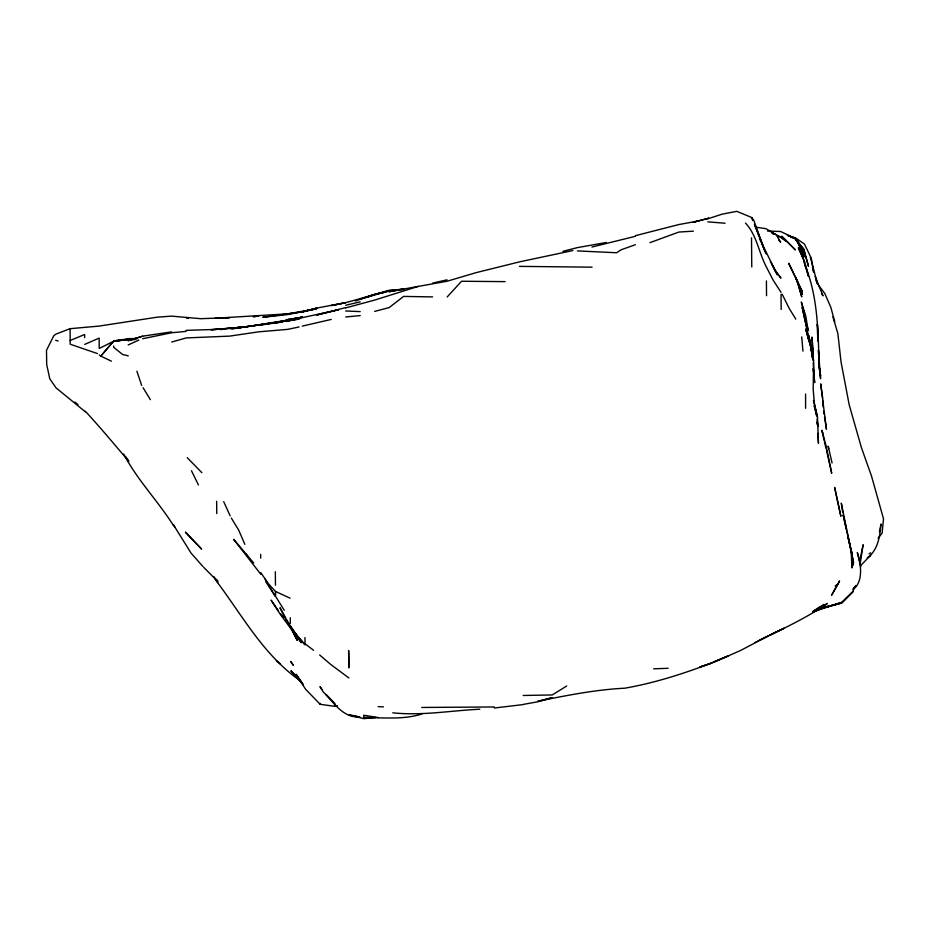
<?xml version="1.0" encoding="UTF-8"?>
<svg xmlns="http://www.w3.org/2000/svg" width="930" height="930" viewBox="0 0 930 930"><rect width="100%" height="100%" fill="white"/><g stroke="black" fill="none" stroke-linecap="round" stroke-linejoin="round"><path stroke-width="1.4" d="M337.358 705.591L334.719 706.323L320.187 704.301L320.187 703.312M813.087 359.945L811.96 337.09L813.18 351.366M217.655 581.448L217.539 582.552C243.358 617.229 264.748 656.592 301.332 681.516M860.727 566.719L857.309 552.466C860.948 563.626 863.726 581.68 853.019 589.597M879.431 531.786L881.024 523.974C879.989 536.192 877.908 550.339 867.202 558.023M860.18 559.011L863.121 544.701L860.122 564.15M838.36 583.482L839.534 580.901L831.571 595.258L838.36 583.482L835.175 586.074M112.983 341.717L100.8 356.109L99.278 354.969M853.635 588.26L855.495 586.202L853.612 588.783L853.205 591.364L841.941 603.035L815.61 609.929M447.156 296.972L461.536 281.255L505.095 281.627M878.106 538.284L882.14 533.111L883.5 518.812L871.503 476.044L861.401 447.563L849.183 404.794L841.057 362.002L837.849 333.452L832.873 316.828M853.554 588.667L856.332 585.691L853.24 588.527M860.669 565.58L870.654 555.28L868.341 557M823.678 604.465L812.925 611.545L819.725 607.069M566.719 685.991L552.281 694.942L523.241 695.489M815.366 610.638L812.96 612.08L827.433 606.302L813.669 611.138M817.772 609.197L827.398 603.431C804.88 619.182 779.596 630.18 755.125 642.479M869.038 553.792L870.62 552.85M760.229 639.933L767.889 636.097L740.664 650.442L711.729 663.183L699.883 666.984L711.717 662.951C683.55 673.692 654.557 683.027 624.821 688.188C595.514 689.665 566.521 695.431 537.831 701.29L552.304 697.616L537.831 701.778L523.334 704.394M128.177 344.96L138.837 340.055M355.446 300.948L374.709 294.299L385.52 291.927M84.688 344.402L99.15 338.09L99.231 348.459L113.681 341.229L126.864 339.555L113.681 340.833L126.864 339.624L113.681 341.391L128.166 338.625L136.884 338.555M70.157 340.485L84.618 334.498L84.642 337.671M649.931 242.66L678.877 232.058L693.385 231.152M812.971 611.812L841.929 602.326L853.205 591.364L841.929 602.326L827.456 606.604M635.434 244.683L620.961 249.856L616.613 252.751L577.425 250.914M361.549 298.809L389.182 290.741L403.678 288.916L389.182 291.741L418.163 286.405M707.8 218.806L722.285 214.121L736.781 211.343L751.359 217.353L753.846 220.41L764.076 248.903L754.463 224.328L763.309 246.334L777.317 274.792L772.191 265.201M134.757 339.473L128.154 340.589L142.627 336.172L171.631 331.871M128.154 340.589L142.639 336.253M171.701 342.054L186.186 337.927L229.722 336.114L258.714 331.824L287.73 329.371L299.076 326.953M302.227 326.139L331.208 319.432M827.456 606.639L840.406 603.186L815.622 610.022M374.685 311.399L389.17 307.586L403.597 296.414L432.636 296.903M85.328 411.804L56.079 387.891L49.802 378.847L46.698 364.583L46.5 350.296L53.708 335.951L55.614 334.242L70.087 328.685L99.091 326.081L157.1 317.188L171.608 316.13L200.682 318.699L229.71 317.63L215.202 318.246L287.765 313.84L316.723 308.76L288.393 314.48L262.795 317.281L302.645 311.794L316.735 308.086L345.728 302.634L331.243 305.54C353.632 302.192 374.651 292.497 397.098 290.114M345.635 307.598L316.653 315.061L338.613 309.748L287.684 320.838L297.577 319.246L245.508 326.86L294.287 319.967M591.91 247.043L635.364 236.313M302.645 311.794L316.735 308.167L302.25 311.887L313.48 309.411M635.364 235.685L678.819 224.56L698.93 220.887M562.917 251.333L577.402 247.624L606.395 242.463M273.234 323.245L302.215 317.13C272.257 323.698 241.893 328.069 211.203 329.708M345.635 307.935L374.592 300.099L418.035 286.463L447.028 281.244L475.986 272.676L519.44 261.876L572.822 250.565M345.728 305.273L360.212 301.843M242.951 327.093L239.173 327.883L287.707 320.129L273.222 323.152L282.371 321.954L258.691 325.291M432.531 283.15L447.016 279.814M421.801 714.031C402.957 719.971 383.16 717.495 363.77 717.6L363.746 715.251L378.277 717.53M239.173 327.837L244.195 326.721L231.012 328.662L234.965 328.185M385.055 292.183L375.395 294.299L389.182 290.23L397.889 289.846M142.639 338.729L171.631 332.754L186.128 331.394M296.914 319.478L299.553 318.99M523.346 704.556L494.33 708.009M253.472 316.677L258.749 316.002L253.472 316.723M237.603 327.86L244.183 327.023L211.215 329.708M223.119 329.336L220.491 329.627M126.864 339.659L113.681 341.229L100.8 356.109L111.402 361.166M229.71 328.546L242.893 326.976M345.704 316.979L360.201 315.596M232.372 328.813L235.011 328.569M375.65 717.518L363.781 718.658L349.238 714.938L357.167 716.158M244.183 327.023L215.167 329.441L186.128 330.359M137.384 338.578L128.154 339.345L132.118 339.183M479.822 709.206C450.736 710.636 421.976 715.891 392.751 712.822M400.795 289.718L403.701 289.59M653.662 668.821L668.182 668.286M494.318 706.963L421.732 707.463M363.77 717.6L368.129 717.495M592.073 267.166L519.475 266.375M767.483 231.012L780.677 231.512L795.266 238.499L803.706 249.147L808.426 265.968L803.706 249.147L795.301 239.429M345.646 310.969L360.177 311.608M378.173 706.649L383.427 706.87M707.823 221.863L725.098 223.235M359.817 716.798C344.577 718.425 334.881 704.545 326 694.524L334.649 703.185L334.649 704.684M755.474 227.153L766.053 228.699L776.213 234.802L780.7 242.242L778.84 240.242M778.05 236.569L780.688 236.964M791.337 237.104L795.301 237.743L804.404 244.009L811.286 258.238L813.715 272.502L812.471 267.015M790.965 236.952C799.521 237.673 799.928 249.112 804.717 254.285L795.278 238.371L787.326 235.267L795.266 238.499M128.27 355.865L122.609 354.481L113.704 347.332L113.704 345.948M791.302 237.359L795.278 238.371L804.508 251.716M55.649 340.229L58.125 341.054M97.441 353.563L70.192 344.216L70.076 328.953M260.83 572.74L268.933 584.412L275.513 591.445L290.102 598.188M780.688 237.197L786.21 241.3L780.677 236.987L771.389 232.279L773.249 234.267M313.608 650.326L305.028 643.769L304.97 637.562M348.89 677.982L330.731 664.462L319.653 654.987M74.877 402.074L78.004 404.608M276.303 660.591L280.5 664.067M213.737 576.53L217.515 581.273L203.658 567.277M320.187 704.301L305.551 689.211L296.112 674.215L303.331 684.689M330.522 699.104L323.291 691.967L319.99 686.619L321.954 689.409M296.67 676.552L290.881 670.774L303.192 684.782M85.339 411.281C100.382 427.475 114.437 444.552 128.852 461.327L125.608 456.537M187.232 457.676L201.88 472.684M253.727 562.976L233.604 539.284L260.853 574.345M202.868 566.463L191.057 553.094L173.352 524.671M278.337 610.685L271.095 600.117L280.256 614.323L301.32 642.723L287.207 621.972L280 607.755L285.824 618.241M246.159 554.245L247.589 556.012M774.399 269.677L780.933 278.105L775.225 270.735M818.853 285.626L824.852 293.589L830.885 307.505L834.791 321.757M280.86 613.951L283.336 617.218M745.476 223.061C756.578 234.93 758.648 251.658 765.75 265.748L773.039 279.977L781.037 292.334M173.468 525.531C157.902 500.933 137.268 479.915 123.69 454.038M215.039 578.902L217.539 582.552L217.515 580.215M290.369 625.844L297.321 636.178L305.052 644.804L293.392 631.075L295.217 633.621L297.321 636.178L289.951 625.96M265.817 581.866L275.175 596.072L268.724 585.226M284.255 610.289L275.571 596.339L275.513 591.445M795.789 319.13L789.221 308.411L782.142 294.182M143.069 387.717L150.381 399.679M231.314 518.033L238.673 530.088L244.846 544.329M265.143 579.297L266.573 581.669M286.475 619.415L289.718 624.774M173.468 524.706L174.898 527.229M770.354 261.562L776.364 272.234M759.45 238.847L760.775 241.219M821.69 293.462L822.992 295.856L815.11 276.443M191.475 470.766L198.462 484.995M763.902 248.81L766.204 253.844L761.31 242.486M223.712 501.642L230.163 515.871M815.982 280.314L817.586 284.185L810.379 257.308M757.578 232.093L758.636 234.662M136.896 371.221L141.697 385.473M816.377 415.013L814.227 405.713L815.738 410.909M826.41 449.736L831.699 473.231L826.003 445.54L821.969 430.45L824.189 440.843M804.45 313.712L801.311 302.029L805.822 316.281L808.158 330.545L806.926 324.93M821.969 430.45L822.666 433.008M808.902 340.822L805.833 329.127L810.344 343.379L812.495 357.655L810.565 346.1L813.645 360.212L813.169 388.798L814.32 403.074L817.493 417.338L818.447 443.331L817.923 433.334M824.468 442.145L826.038 448.4M808.705 336.904L810.576 344.484L808.844 335.684L810.576 345.216L802.137 307.156L807.275 330.522M813.425 400.505L817.493 417.338M846.893 531.693L850.241 545.945M832.071 462.942L828.153 446.121L828.758 448.678M846.323 529.124L843.126 514.86L846.579 530.286M817.144 422.267L817.749 425.068M804.299 263.33L803.497 259.435L798.359 247.764L804.764 261.993L808.461 276.257L804.787 264.573C818.214 297.065 818.04 332.498 819.225 367.036L818.412 350.18L820.574 378.743L818.795 363.305L820.62 376.173L818.912 364.944M850.52 547.351L853.566 562.778L841.301 503.153L842.72 512.256M822.678 398.156L820.702 383.881L826.456 429.276L824.515 416.861M823.596 411.269L824.05 414.059M813.087 359.085L810.948 344.809L812.762 358.794L810.948 344.809L812.123 355.214M816.11 412.199L816.494 415.059M817.086 419.337L818.051 426.475M825.875 424.301L826.177 426.707M814.331 379.928L814.575 382.497L813.343 362.514M813.076 359.654L812.529 353.946L812.75 359.154M817.04 422.034L817.307 424.836M813.936 375.488L813.285 368.466L813.936 375.65M814.192 378.289L814.575 382.497M801.741 336.881L802.939 351.156M822.62 399.877L823.155 407.015M334.672 703.708L334.707 705.626M781.049 294.403L781.177 309.458M766.413 280.906L766.541 295.705M751.51 237.778L751.765 266.991M290.276 617.729L290.334 623.356M275.338 571.764L275.454 585.168M260.667 554.361L260.702 558.116M216.644 501.258L216.76 513.593M812.948 348.797L813.006 360.038M805.589 394.006L805.601 408.293M348.959 664.311L348.797 667.926L348.645 650.442L348.959 664.311M773.144 633.481L769.587 635.26L784.048 628.285L773.144 633.481M728.341 655.871L713.043 662.253L728.341 655.871M708.707 218.236L693.327 222.212L708.707 218.236M374.697 294.543L367.478 296.937L374.697 294.566M302.215 317.246L287.719 319.548L302.215 317.246M188.36 317.921L186.14 317.595L188.36 317.921M784.362 238.743L781.688 236.197L795.324 249.891L784.362 238.743M201.543 549.002L185.5 532.286L201.543 549.002M293.183 665.09L290.776 661.544L293.183 665.09M795.592 277.5L788.687 263.271L802.334 291.729L795.592 277.5L802.497 294.299L795.592 277.5M798.068 242.625L796.708 240.068L804.066 256.866L798.068 242.625M297.112 640.189L290.404 626.843L297.112 640.189M752.905 220.445L751.859 217.864L752.905 220.445M797.754 282.627L796.824 280.07L801.776 296.879L797.754 282.627M806.589 331.696L805.833 329.127L810.518 345.948L806.589 331.696M840.813 516.022L834.64 487.494L840.813 516.022M851.764 553.652L847.939 536.819L851.764 553.652L851.892 567.939L851.101 548.514L852.926 565.359L851.392 551.083L851.764 553.652M817.551 326.755L817.319 324.186L817.796 341.043L817.551 326.755"/></g></svg>
